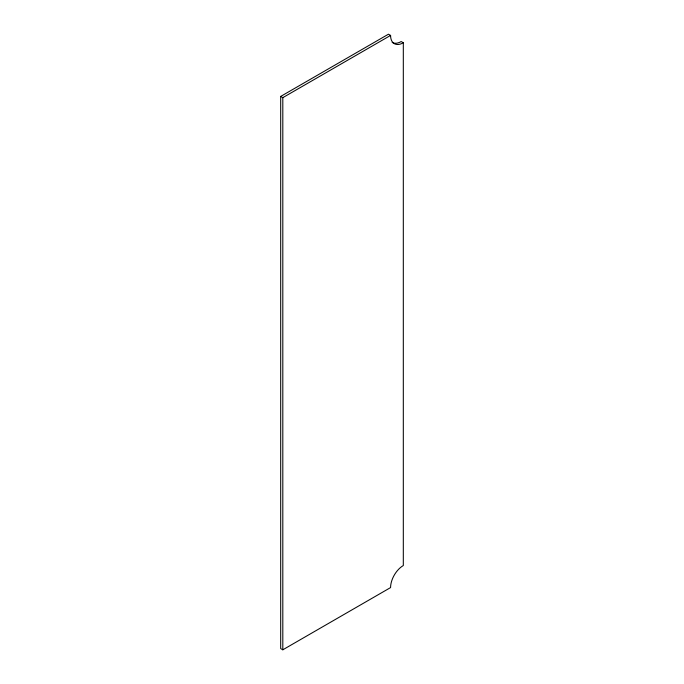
<?xml version="1.0" encoding="UTF-8"?>
<svg xmlns="http://www.w3.org/2000/svg" width="684" height="684" viewBox="0 0 684 684"><rect width="100%" height="100%" fill="white"/><g stroke="black" fill="none" stroke-linecap="round" stroke-linejoin="round"><path stroke-width="1.03" d="M280.688 96.427L388.461 34.2L390.581 35.423A17.998 10.388 -60 0 0 403.312 42.767L403.312 565.54A17.998 10.388 -60 0 0 390.581 587.573L282.808 649.8L280.688 648.577L280.688 96.427L282.808 97.65L390.581 35.423M403.312 42.767L401.192 41.544A17.998 10.388 -60 0 1 392.188 42.434M282.808 97.65L282.808 649.8"/></g></svg>
